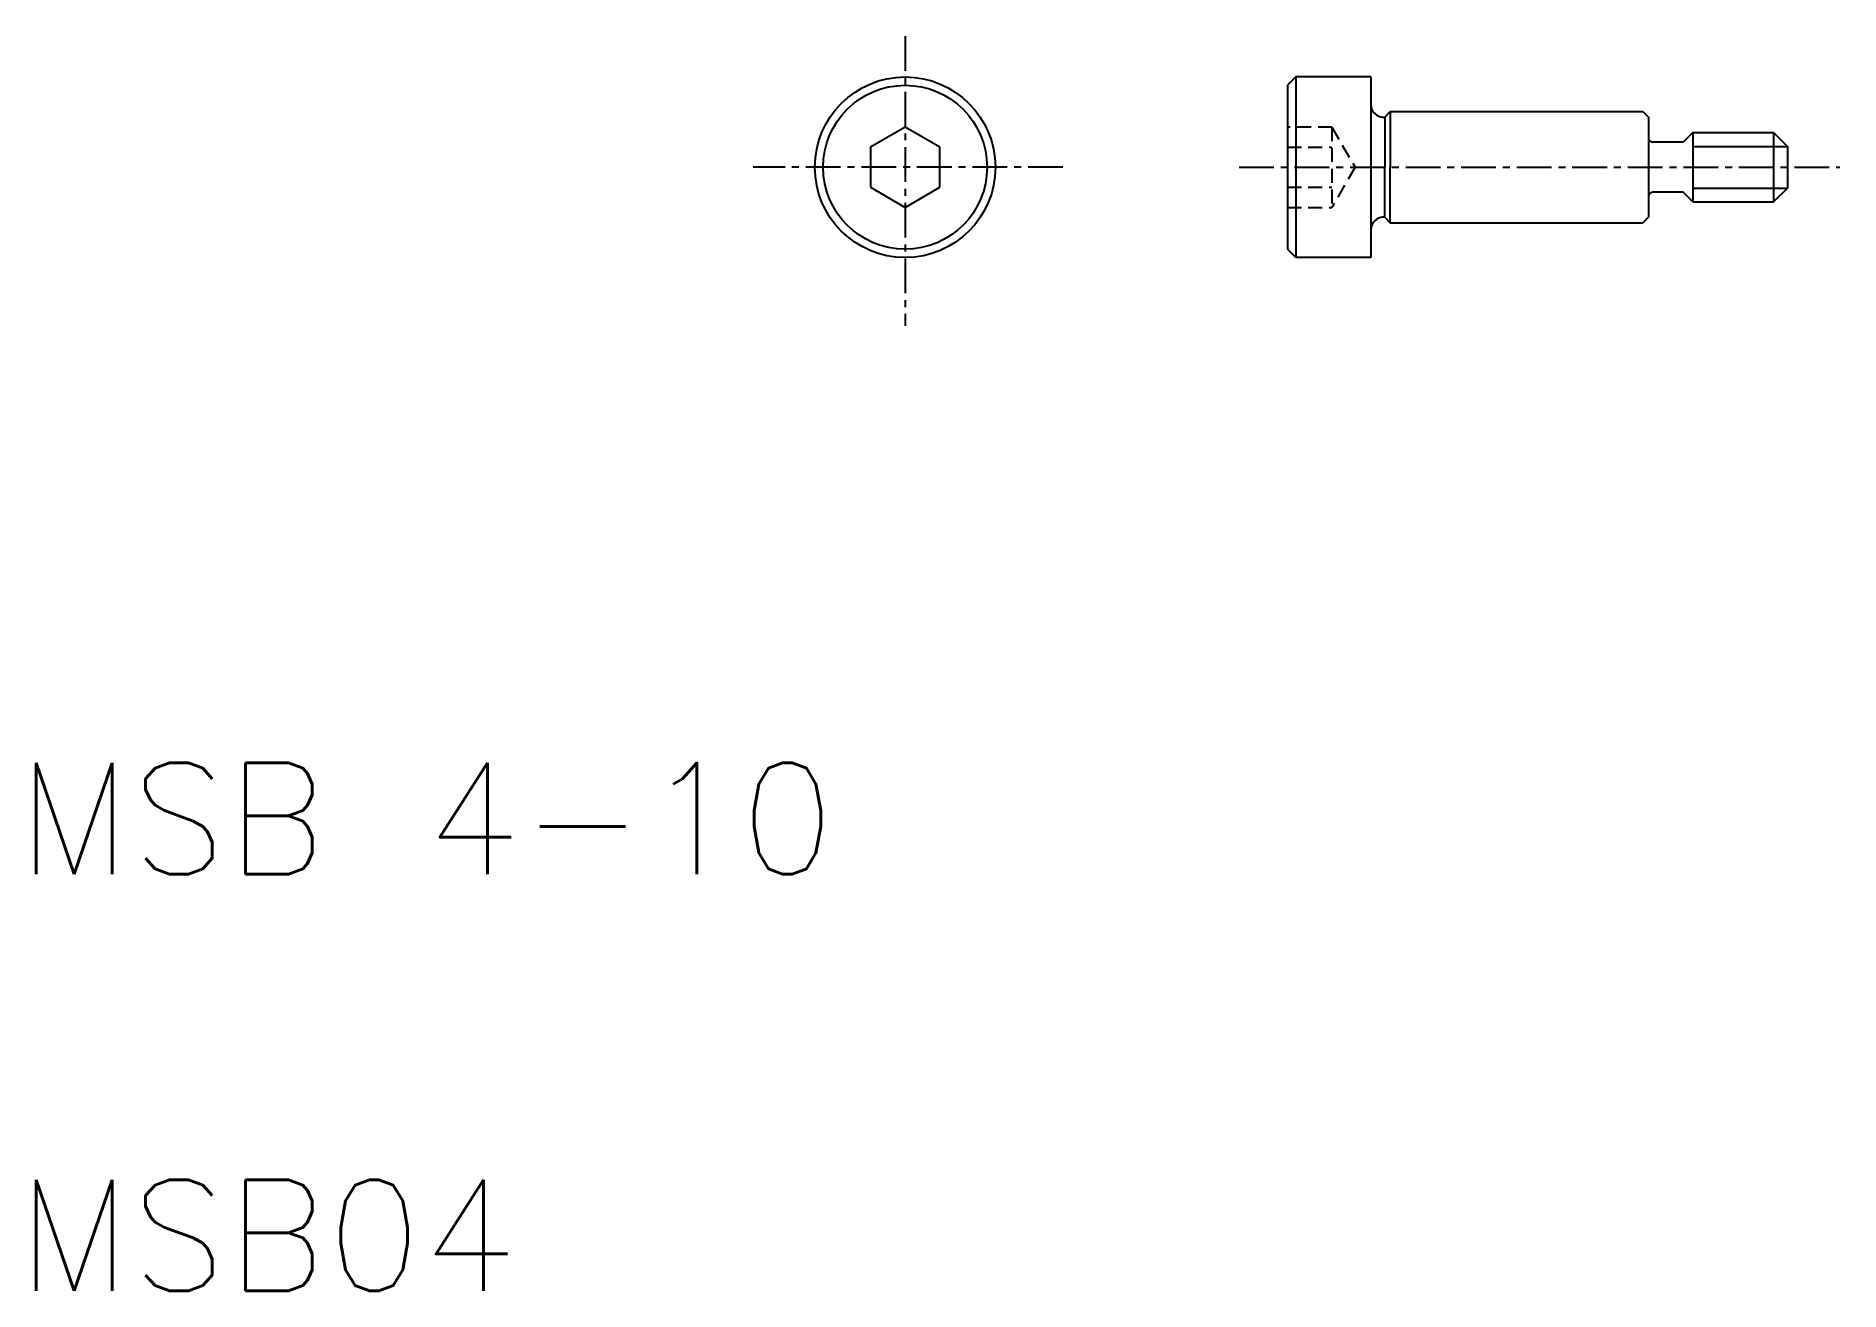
# Model space of a CAD drawing. Extents: x 10.7 to 75.6, y 10 to 55.2.
import ezdxf

# ---------------------------------------------------------------- set-up
doc = ezdxf.new("R2010")
doc.units = 0
doc.linetypes.add('CENTER', pattern=[2, 1.25, -0.25, 0.25, -0.25])
doc.linetypes.add('DASHED', pattern=[0.75, 0.5, -0.25])
doc.layers.get('0').update_dxf_attribs({"linetype": 'CONTINUOUS'})
doc.layers.add('CENTER', color=1, linetype='CENTER')
doc.styles.get("Standard").update_dxf_attribs({"font": 'txt.shx', "bigfont": '@extfont2.shx'})

msp = doc.modelspace()

# ---------------------------------------------------------------- linework, layer by layer
at = {"color": 7, "linetype": 'CONTINUOUS'}
for p, q in [((56.041, 53.686), (55.741, 53.386)), ((55.741, 53.386), (55.741, 47.486)), ((58.741, 53.686), (56.041, 53.686)), ((56.041, 53.686), (56.041, 47.186)), ((58.741, 53.686), (58.741, 47.186)), ((58.741, 52.436), (58.741, 48.436)), ((59.241, 52.236), (59.441, 52.436)), ((59.241, 52.236), (59.241, 50.436)), ((59.441, 52.436), (68.541, 52.436)), ((59.441, 52.436), (59.441, 50.436)), ((68.541, 52.436), (68.741, 52.236)), ((68.741, 52.236), (68.741, 48.636)), ((41.976, 51.879), (40.726, 51.157)), ((43.226, 51.157), (41.976, 51.879)), ((69.991, 51.336), (68.891, 51.336)), ((70.341, 51.686), (69.991, 51.336)), ((70.341, 51.686), (70.341, 49.186)), ((70.341, 51.686), (73.241, 51.686)), ((73.241, 51.686), (73.741, 51.186)), ((73.241, 51.686), (73.241, 49.186)), ((40.726, 51.157), (40.726, 49.714)), ((43.226, 49.714), (43.226, 51.157)), ((73.741, 51.186), (73.741, 49.686)), ((59.241, 48.636), (59.241, 50.436)), ((59.441, 48.436), (59.441, 50.436)), ((40.726, 49.714), (41.976, 48.992)), ((41.976, 48.992), (43.226, 49.714)), ((69.991, 49.536), (68.891, 49.536)), ((70.341, 49.186), (69.991, 49.536)), ((73.241, 49.186), (73.741, 49.686)), ((70.341, 49.186), (73.241, 49.186)), ((59.241, 48.636), (59.441, 48.436)), ((59.441, 48.436), (68.541, 48.436)), ((68.541, 48.436), (68.741, 48.636)), ((56.041, 47.186), (55.741, 47.486)), ((58.741, 47.186), (56.041, 47.186))]:
    msp.add_line(p, q, dxfattribs=at)
at = {"color": 3, "linetype": 'DASHED'}
for p, q in [((57.341, 51.879), (55.741, 51.879)), ((57.341, 51.879), (57.341, 48.992)), ((57.341, 51.879), (58.175, 50.436)), ((55.741, 51.157), (57.341, 51.157)), ((58.175, 50.436), (57.341, 48.992)), ((55.741, 49.714), (57.341, 49.714)), ((55.741, 48.992), (57.341, 48.992))]:
    msp.add_line(p, q, dxfattribs=at)
at = {"color": 3, "linetype": 'CONTINUOUS'}
for p, q in [((70.341, 51.186), (73.741, 51.186)), ((70.341, 49.686), (73.741, 49.686))]:
    msp.add_line(p, q, dxfattribs=at)
at = {"color": 7, "linetype": 'CONTINUOUS'}
for radius in [3.25, 2.95]:
    msp.add_circle((41.976, 50.436), radius, dxfattribs=at)
for centre, radius, start, end in [((59.202, 52.695), 0.461, 181.10087, 274.92465), ((68.891, 51.486), 0.15, 180, 270), ((68.891, 49.386), 0.15, 90, 180), ((59.202, 48.177), 0.461, 85.07535, 178.89913)]:
    msp.add_arc(centre, radius, start, end, dxfattribs=at)
at = {"layer": 'CENTER', "color": 1, "linetype": 'CENTER'}
for p, q in [((41.976, 55.155), (41.976, 44.734)), ((47.651, 50.436), (36.508, 50.436)), ((53.997, 50.436), (75.632, 50.436))]:
    msp.add_line(p, q, dxfattribs=at)

# ---------------------------------------------------------------- texts
at = {"color": 7, "linetype": 'CONTINUOUS'}
for s, p in [('MSB 4-10', (10, 25)), ('MSB04', (10, 10))]:
    msp.add_text(s, height=4, dxfattribs=at).set_placement(p)

doc.saveas('drawing.dxf')
